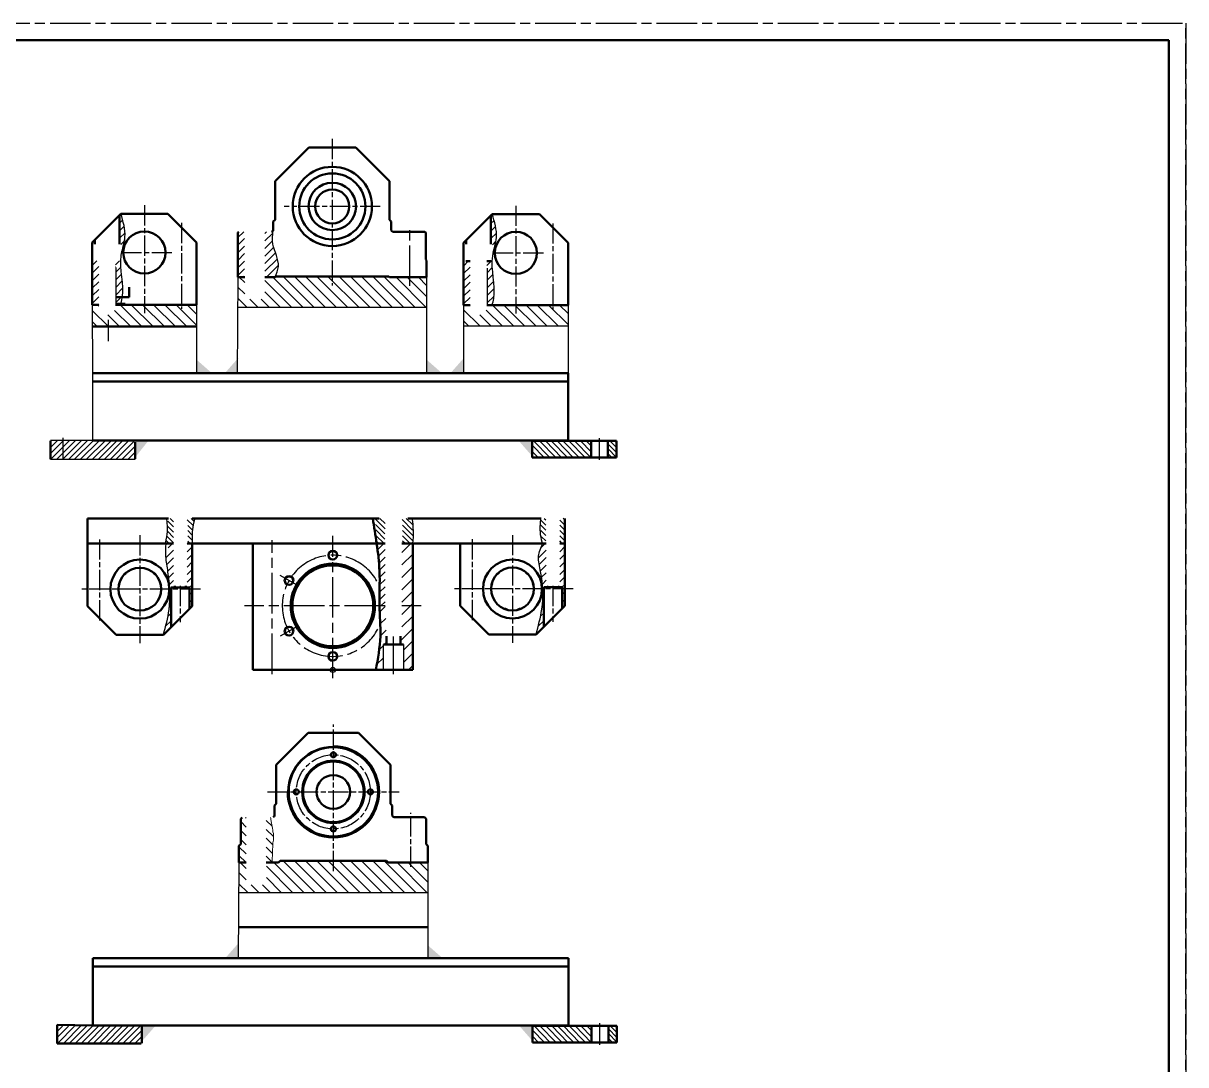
# Model space of a CAD drawing. Header units: millimetres. Extents: x 98 to 4367, y -12 to 2058.
# Drawn here: x 593.6 to 938.5, y 1068.8 to 1377.7 of the extents above; entities that cross this region are included whole.
import ezdxf

# ---------------------------------------------------------------- set-up
doc = ezdxf.new("R2010")
doc.units = ezdxf.units.MM
doc.linetypes.add('AM_ISO08W050', pattern=[18, 12, -1.5, 3, -1.5])
doc.linetypes.add('AUSGEZOGEN', pattern=[0])
doc.layers.get('0').update_dxf_attribs({"lineweight": 50})
for name, color, linetype, lineweight in [('AM_10', 7, 'AM_ISO08W050', 30), ('AM_4', 7, 'Continuous', 30), ('AM_8', 7, 'Continuous', 30), ('B3STAR', 7, 'AUSGEZOGEN', 30), ('L2STAR', 7, 'AUSGEZOGEN', 20), ('L5STAR', 7, 'AUSGEZOGEN', 50), ('M2STAR', 7, 'AM_ISO08W050', 30), ('S2STAR', 7, 'AUSGEZOGEN', 30)]:
    doc.layers.add(name, color=color, linetype=linetype, lineweight=lineweight)
doc.layers.add('niewidoczna', color=7, linetype='AM_ISO08W050', lineweight=30, plot=False)
pattern_1 = [(45, (0, 0), (-1.8384776, 1.8384776), [])]

# ---------------------------------------------------------------- blocks, each defined once
blk = doc.blocks.new('*U785')
at = {"color": 0}
for p, q in [((1102.74, 1488.96), (1103.57, 1489.79)), ((1102.74, 1484.47), (1104.6, 1486.32)), ((1102.74, 1479.98), (1105.48, 1482.71)), ((1102.74, 1475.49), (1105.99, 1478.74)), ((1086.49, 1472.71), (1087.99, 1474.21)), ((1103.53, 1471.79), (1105.66, 1473.91)), ((1086.49, 1468.22), (1086.87, 1468.6)), ((1086.49, 1463.73), (1086.87, 1464.11)), ((1103.87, 1467.64), (1104.28, 1468.05)), ((1086.49, 1459.24), (1089.29, 1462.03)), ((1086.49, 1454.75), (1090.37, 1458.63)), ((1100.37, 1459.65), (1102.76, 1462.03)), ((1100.49, 1455.28), (1103.55, 1458.34)), ((1086.49, 1450.26), (1090.37, 1454.14)), ((1086.49, 1445.77), (1090.37, 1449.65)), ((1100.49, 1450.79), (1103.92, 1454.21)), ((1100.49, 1446.3), (1104.36, 1450.16)), ((1086.49, 1441.28), (1090.37, 1445.16)), ((1100.49, 1441.81), (1104.66, 1445.98)), ((1086.49, 1436.79), (1090.37, 1440.66)), ((1090.23, 1436.03), (1090.37, 1436.17)), ((1100.49, 1437.32), (1104.54, 1441.37))]:
    blk.add_line(p, q, dxfattribs=at)
blk = doc.blocks.new('R105802500_1CF8HK25')
at = {"layer": 'L5STAR'}
for p, q in [((-14, 54), (-31, 37)), ((-14, 54), (14, 54)), ((14, 54), (31, 37)), ((-31, 37), (-31, 0)), ((31, 37), (31, 0)), ((-31, 0), (-27.125, 0)), ((-17.125, 0), (31, 0))]:
    blk.add_line(p, q, dxfattribs=at)
blk.add_circle((0, 31), 12.5, dxfattribs=at)
at = {"layer": 'M2STAR'}
for p, q in [((0, 59), (0, -5)), ((22, 48.5), (22, -2.5)), ((-13.625, 31), (17.5, 31))]:
    blk.add_line(p, q, dxfattribs=at)
blk = doc.blocks.new('*U791')
at = {"color": 0}
for p, q in [((1167.36, 1497.36), (1170.9, 1500.89)), ((1183.36, 1499.89), (1184.37, 1500.89)), ((1183.36, 1495.4), (1188.07, 1500.1)), ((1167.36, 1492.87), (1171.36, 1496.87)), ((1167.36, 1488.38), (1171.36, 1492.38)), ((1183.36, 1490.91), (1187.95, 1495.5)), ((1183.36, 1486.42), (1188.6, 1491.65)), ((1167.36, 1483.89), (1171.36, 1487.89)), ((1167.36, 1479.4), (1171.36, 1483.4)), ((1183.36, 1481.93), (1189.7, 1488.26)), ((1183.36, 1477.44), (1190.8, 1484.87)), ((1167.36, 1474.91), (1171.36, 1478.91)), ((1184.31, 1473.89), (1191.4, 1480.98)), ((1170.84, 1473.89), (1171.36, 1474.42)), ((1188.8, 1473.89), (1189.79, 1474.89))]:
    blk.add_line(p, q, dxfattribs=at)
blk = doc.blocks.new('R159162020_1BFDHK25')
at = {"layer": 'L5STAR'}
for p, q in [((-14, 77), (-34, 57)), ((14, 77), (-14, 77)), ((14, 77), (34, 57)), ((-34, 57), (-34, 34)), ((34, 57), (34, 34)), ((-34, 34), (-35, 33)), ((-35, 33), (-35, 28)), ((34, 34), (35, 33)), ((35, 33), (35, 28)), ((-55.5, 27), (-56, 26.5)), ((-56, 26.5), (-56, 0)), ((55, 27), (36, 27)), ((55, 27), (55.5, 26.5)), ((55.5, 26.5), (55.5, 10.5)), ((55.5, 10.5), (56, 10)), ((56, 10), (56, 0)), ((-52, 0), (-56, 0)), ((-34, 0), (-40, 0)), ((-33.5, 0.5), (-34, 0)), ((33.5, 0.5), (-33.5, 0.5)), ((33.5, 0.5), (34, 0)), ((56, 0), (34, 0))]:
    blk.add_line(p, q, dxfattribs=at)
for radius in [23.5, 19.62, 14.08, 10.1]:
    blk.add_circle((0, 42), radius, dxfattribs=at)
for centre, start, end in [((-36, 28), 270, 0), ((36, 28), 180, 270)]:
    blk.add_arc(centre, 1, start, end, dxfattribs=at)
at = {"layer": 'M2STAR'}
for p, q in [((0, 82), (0, -5)), ((28.5, 42), (-28.5, 42))]:
    blk.add_line(p, q, dxfattribs=at)
blk = doc.blocks.new('*U795')
at = {"color": 0}
for p, q in [((1137.16, 1229.95), (1134.65, 1227.44)), ((1146.15, 1229.95), (1145.74, 1229.55)), ((1148.74, 1228.06), (1145.74, 1225.06)), ((1137.74, 1226.04), (1133.19, 1221.49)), ((1137.74, 1221.55), (1133.57, 1217.38)), ((1148.74, 1223.57), (1145.74, 1220.57)), ((1137.74, 1217.06), (1134.35, 1213.66)), ((1148.74, 1219.08), (1145.74, 1216.08)), ((1148.74, 1214.59), (1145.74, 1211.59)), ((1137.74, 1212.57), (1135.04, 1209.87)), ((1137.74, 1208.08), (1135.53, 1205.86)), ((1148.74, 1210.1), (1145.74, 1207.1)), ((1136.24, 1202.09), (1135.77, 1201.61)), ((1138.44, 1204.29), (1138.11, 1203.95)), ((1148.74, 1205.61), (1147.09, 1203.95)), ((1148.74, 1201.12), (1147.24, 1199.62)), ((1136.24, 1197.6), (1135.72, 1197.07)), ((1148.74, 1196.63), (1147.24, 1195.13)), ((1136.24, 1188.62), (1134.41, 1186.79)), ((1136.24, 1193.11), (1135.3, 1192.17)), ((1136.24, 1184.13), (1133.06, 1180.95))]:
    blk.add_line(p, q, dxfattribs=at)
blk = doc.blocks.new('R102922544_200EHK25')
at = {"layer": 'L5STAR'}
for p, q in [((-14, 54), (-31, 37)), ((-14, 54), (14, 54)), ((14, 54), (31, 37)), ((-31, 0), (-31, 37)), ((31, 0), (31, 37)), ((-31, 0), (-28, 0)), ((-20, 0), (31, 0))]:
    blk.add_line(p, q, dxfattribs=at)
for radius in [17.5, 12.75]:
    blk.add_circle((0, 27), radius, dxfattribs=at)
for centre, start, end in [((-4.36, 40.81), 260.39793, 314.60207), ((4.36, 40.81), 225.39793, 279.60207), ((-14.14, 23.86), 345.39793, 39.60207), ((14.14, 23.86), 140.39793, 194.60207), ((-9.79, 16.32), 20.39793, 74.60207), ((9.79, 16.32), 105.39793, 159.60207)]:
    blk.add_arc(centre, 1.98, start, end, dxfattribs=at)
at = {"layer": 'M2STAR'}
for p, q in [((0, -5), (0, 59)), ((-24, 25), (-24, 46.5)), ((24, -2.5), (24, 46.5)), ((-36, 27), (36, 27))]:
    blk.add_line(p, q, dxfattribs=at)
blk = doc.blocks.new('*U797')
at = {"color": 0}
for p, q in [((1358.32, 1230.07), (1355.8, 1227.55)), ((1367.3, 1230.07), (1366.9, 1229.67)), ((1369.9, 1228.18), (1366.9, 1225.18)), ((1358.9, 1226.16), (1354.35, 1221.6)), ((1358.9, 1221.67), (1354.73, 1217.5)), ((1369.9, 1223.69), (1366.9, 1220.69)), ((1358.9, 1217.18), (1355.5, 1213.78)), ((1369.9, 1219.2), (1366.9, 1216.2)), ((1369.9, 1214.71), (1366.9, 1211.71)), ((1358.9, 1212.69), (1356.2, 1209.98)), ((1358.9, 1208.2), (1356.68, 1205.98)), ((1369.9, 1210.22), (1366.9, 1207.22)), ((1357.4, 1202.21), (1356.92, 1201.73)), ((1359.6, 1204.41), (1359.26, 1204.07)), ((1369.9, 1205.73), (1368.24, 1204.07)), ((1369.9, 1201.24), (1368.4, 1199.74)), ((1357.4, 1197.72), (1356.87, 1197.19)), ((1369.9, 1196.75), (1368.4, 1195.25)), ((1357.4, 1188.74), (1355.57, 1186.9)), ((1357.4, 1193.23), (1356.46, 1192.28)), ((1357.4, 1184.25), (1354.22, 1181.06))]:
    blk.add_line(p, q, dxfattribs=at)
blk = doc.blocks.new('R102922544_2CDEHK25')
at = {"layer": 'L5STAR'}
for p, q in [((-14, 54), (-31, 37)), ((-14, 54), (14, 54)), ((14, 54), (31, 37)), ((-31, 0), (-31, 37)), ((31, 0), (31, 37)), ((-31, 0), (-28, 0)), ((-20, 0), (31, 0))]:
    blk.add_line(p, q, dxfattribs=at)
for radius in [17.5, 12.75]:
    blk.add_circle((0, 27), radius, dxfattribs=at)
for centre, start, end in [((-4.36, 40.81), 260.39793, 314.60207), ((4.36, 40.81), 225.39793, 279.60207), ((-14.14, 23.86), 345.39793, 39.60207), ((14.14, 23.86), 140.39793, 194.60207), ((-9.79, 16.32), 20.39793, 74.60207), ((9.79, 16.32), 105.39793, 159.60207)]:
    blk.add_arc(centre, 1.98, start, end, dxfattribs=at)
at = {"layer": 'M2STAR'}
for p, q in [((0, -5), (0, 59)), ((-24, 25.12), (-24, 46.5)), ((24, -2.5), (24, 46.5)), ((-36, 27), (36, 27))]:
    blk.add_line(p, q, dxfattribs=at)
blk = doc.blocks.new('R159112030_1OANHK25')
at = {"layer": 'L2STAR'}
blk.add_lwpolyline([(-37.38, 26.86), (-37.18, 26.26), (-37.18, 25.59), (-36.95, 24.68), (-36.95, 24.23), (-36.73, 23.56), (-36.5, 22.43), (-36.28, 21.53), (-36.05, 20.4), (-35.83, 19.27), (-35.83, 18.37), (-35.6, 17.24), (-35.6, 13.41), (-35.83, 11.83), (-35.83, 9.12), (-36.05, 8), (-36.05, 4.16), (-36.28, 2.58), (-36.28, 1), (-36.5, 0.55), (-36.41, 0)], dxfattribs=at)
blk.add_arc((0, 42), 27.5, 180, 90, dxfattribs=at)
at = {"layer": 'L5STAR'}
for p, q in [((-15, 77), (-34, 58)), ((-15, 77), (15, 77)), ((15, 77), (34, 58)), ((-34, 35), (-34, 58)), ((34, 35), (34, 58)), ((-34, 35), (-35, 34)), ((34, 35), (35, 34)), ((-35, 28), (-35, 34)), ((35, 28), (35, 34)), ((-54.14, 26.86), (-55, 26)), ((-55, 11), (-55, 26)), ((36, 27), (54, 27)), ((54, 27), (55, 26)), ((55, 11), (55, 26)), ((-55, 11), (-56, 10)), ((-56, 0), (-56, 10)), ((55, 11), (56, 10)), ((56, 0), (56, 10)), ((-56, 0), (-51.77, 0)), ((-39.77, 0), (-32.5, 0)), ((-31.5, 1), (-32.5, 0)), ((-31.5, 1), (31.5, 1)), ((31.5, 1), (32.5, 0)), ((32.5, 0), (56, 0))]:
    blk.add_line(p, q, dxfattribs=at)
for centre, radius in [((0, 42), 26.75), ((0, 42), 26.5), ((0, 64), 1.5), ((0, 42), 18.5), ((0, 42), 18), ((0, 42), 10), ((-22, 42), 1.5), ((22, 42), 1.5), ((0, 20), 1.5)]:
    blk.add_circle(centre, radius, dxfattribs=at)
for centre, start, end in [((-36, 28), 283.48417, 0), ((36, 28), 180, 270)]:
    blk.add_arc(centre, 1, start, end, dxfattribs=at)
at = {"layer": 'M2STAR'}
for p, q in [((0, -5), (0, 82)), ((-39, 42), (39, 42)), ((46, -2.5), (46, 29.5))]:
    blk.add_line(p, q, dxfattribs=at)
blk.add_circle((0, 42), 22, dxfattribs=at)
at = {"layer": 'S2STAR'}
for p, q in [((-51.77, 21.15), (-55, 24.38)), ((-51.77, 26.45), (-52.17, 26.86)), ((-36.29, 21.59), (-39.77, 25.06)), ((-51.77, 15.85), (-55, 19.08)), ((-35.6, 15.59), (-39.77, 19.76)), ((-35.83, 10.51), (-39.77, 14.45)), ((-51.77, 5.24), (-56, 9.47)), ((-51.77, 10.54), (-55, 13.78)), ((-36.05, 5.44), (-39.77, 9.15)), ((-51.83, 0), (-56, 4.17)), ((-36.49, 0.57), (-39.77, 3.85))]:
    blk.add_line(p, q, dxfattribs=at)
blk = doc.blocks.new('*U788')
at = {"color": 0}
for p, q in [((1317.53, 1510.24), (1318.36, 1511.07)), ((1317.53, 1505.75), (1319.39, 1507.6)), ((1317.53, 1501.26), (1320.27, 1503.99)), ((1317.53, 1496.77), (1320.78, 1500.02)), ((1301.28, 1493.99), (1302.78, 1495.49)), ((1318.4, 1493.15), (1320.45, 1495.19)), ((1301.28, 1489.5), (1301.62, 1489.84)), ((1301.28, 1485.01), (1301.62, 1485.35)), ((1301.28, 1480.52), (1304.08, 1483.31)), ((1315.12, 1480.88), (1317.77, 1483.53)), ((1318.62, 1488.87), (1319.07, 1489.33)), ((1301.28, 1476.03), (1305.12, 1479.86)), ((1315.28, 1476.56), (1318.34, 1479.62)), ((1301.28, 1471.54), (1305.12, 1475.37)), ((1301.28, 1467.05), (1305.12, 1470.88)), ((1315.28, 1472.07), (1318.71, 1475.49)), ((1315.28, 1467.58), (1319.15, 1471.44)), ((1301.28, 1462.56), (1305.12, 1466.39)), ((1315.28, 1463.09), (1319.45, 1467.26)), ((1315.28, 1458.6), (1319.33, 1462.65)), ((1301.28, 1458.07), (1305.12, 1461.9)), ((1305.02, 1457.31), (1305.12, 1457.41))]:
    blk.add_line(p, q, dxfattribs=at)
blk = doc.blocks.new('R105802500_1CXAHK25')
at = {"layer": 'L5STAR'}
for p, q in [((-14, 54), (-31, 37)), ((-14, 54), (14, 54)), ((14, 54), (31, 37)), ((-31, 37), (-31, 0)), ((31, 37), (31, 0)), ((-31, 0), (-27.17, 0)), ((-17.17, 0), (31, 0))]:
    blk.add_line(p, q, dxfattribs=at)
blk.add_circle((0, 31), 12.5, dxfattribs=at)
at = {"layer": 'M2STAR'}
for p, q in [((0, 59), (0, -5)), ((22, 48.5), (22, -2.5)), ((-13.67, 31), (17.5, 31))]:
    blk.add_line(p, q, dxfattribs=at)

msp = doc.modelspace()

# ---------------------------------------------------------------- hatches: boundary and pattern name
for points in [[(649.596, 1273.916), (645.089, 1277.861), (645.094, 1273.916)], [(657.348, 1278.419), (653.389, 1273.924), (657.334, 1273.916)], [(717.852, 1273.916), (713.345, 1277.861), (713.349, 1273.916)], [(724.301, 1278.419), (720.342, 1273.924), (724.287, 1273.916)], [(626.799, 1248.985), (630.744, 1253.921), (626.799, 1253.921)], [(744.557, 1249.353), (740.612, 1253.86), (744.557, 1253.856)], [(657.481, 1104.901), (653.522, 1100.406), (657.467, 1100.398)], [(717.986, 1100.398), (713.478, 1104.343), (713.483, 1100.398)], [(628.757, 1075.699), (632.702, 1080.206), (628.757, 1080.202)], [(744.69, 1075.835), (740.745, 1080.343), (744.69, 1080.338)]]:
    msp.add_hatch(color=256).paths.add_polyline_path(points)
at = {"layer": 'AM_8'}
h = msp.add_hatch(dxfattribs=at)
h.set_pattern_fill('_U', color=256, scale=2.35, angle=135, style=0, pattern_type=0)
h.set_pattern_definition([(135, (70.7757, 596.482), (-1.661701, -1.661701), [])])
edge = h.paths.add_edge_path(flags=0)
edge.add_line((664.778, 1296.021), (665.278, 1296.521))
edge.add_line((665.278, 1296.521), (665.278, 1302.407))
edge.add_line((668.278, 1302.407), (665.278, 1302.407))
edge.add_line((668.528, 1302.657), (668.278, 1302.407))
edge.add_line((702.028, 1302.657), (668.528, 1302.657))
edge.add_line((702.278, 1302.407), (702.028, 1302.657))
edge.add_line((713.278, 1302.407), (702.278, 1302.407))
edge.add_line((713.278, 1293.544), (713.278, 1302.407))
edge.add_line((657.278, 1293.544), (713.278, 1293.544))
edge.add_line((657.278, 1302.407), (657.278, 1293.544))
edge.add_line((659.278, 1302.407), (657.278, 1302.407))
edge.add_line((659.278, 1302.407), (659.278, 1296.521))
edge.add_line((659.278, 1296.521), (659.778, 1296.021))
edge.add_line((659.778, 1295.907), (659.778, 1296.021))
edge.add_line((659.778, 1295.907), (664.778, 1295.907))
edge.add_line((664.778, 1296.021), (664.778, 1295.907))
edge = h.paths.add_edge_path(flags=0)
edge.add_line((659.278, 1302.407), (659.278, 1296.521))
edge.add_line((659.778, 1302.407), (659.278, 1302.407))
edge.add_line((659.778, 1296.021), (659.778, 1302.407))
edge.add_line((659.278, 1296.521), (659.778, 1296.021))
edge = h.paths.add_edge_path(flags=0)
edge.add_line((664.778, 1296.021), (665.278, 1296.521))
edge.add_line((664.778, 1302.407), (664.778, 1296.021))
edge.add_line((665.278, 1302.407), (664.778, 1302.407))
edge.add_line((665.278, 1296.521), (665.278, 1302.407))
edge = h.paths.add_edge_path(flags=0)
edge.add_line((659.278, 1302.407), (659.278, 1296.521))
edge.add_line((659.778, 1302.407), (659.278, 1302.407))
edge.add_line((659.778, 1296.021), (659.778, 1302.407))
edge.add_line((659.278, 1296.521), (659.778, 1296.021))
edge = h.paths.add_edge_path(flags=0)
edge.add_line((664.778, 1296.021), (665.278, 1296.521))
edge.add_line((664.778, 1302.407), (664.778, 1296.021))
edge.add_line((665.278, 1302.407), (664.778, 1302.407))
edge.add_line((665.278, 1296.521), (665.278, 1302.407))
h = msp.add_hatch(dxfattribs=at)
h.set_pattern_fill('_U', color=256, scale=2.35, angle=135, style=0, pattern_type=0)
h.set_pattern_definition([(135, (70.776, 576.2209), (-1.661701, -1.661701), [])])
h.paths.add_polyline_path([(620.469, 1291.238), (616.45, 1291.238), (615.959, 1294.238), (615.889, 1294.238), (614.022, 1294.238), (614.022, 1287.738), (645.022, 1287.738), (645.022, 1294.238), (620.959, 1294.238)])
h = msp.add_hatch(dxfattribs=at)
h.set_pattern_fill('_U', color=256, scale=2.35, angle=135, style=0, pattern_type=0)
h.set_pattern_definition([(135, (180.9902, 576.4155), (-1.661701, -1.661701), [])])
edge = h.paths.add_edge_path()
edge.add_line((726.153, 1294.118), (726.153, 1291.719))
edge.add_line((726.153, 1291.719), (726.174, 1291.699))
edge.add_line((726.644, 1291.228), (726.174, 1291.699))
edge.add_line((730.663, 1291.228), (726.644, 1291.228))
edge.add_line((731.236, 1294.118), (730.663, 1291.228))
edge.add_line((755.219, 1294.16), (731.236, 1294.118))
edge.add_line((755.236, 1287.933), (755.219, 1294.16))
edge.add_line((724.236, 1287.933), (755.236, 1287.933))
edge.add_line((724.236, 1294.118), (724.236, 1287.933))
edge.add_line((726.153, 1294.118), (724.236, 1294.118))
h.paths.add_polyline_path([(726.153, 1291.719), (726.174, 1291.699), (726.174, 1294.433), (726.153, 1294.118)], flags=17)
h.paths.add_polyline_path([(726.153, 1291.719), (726.174, 1291.699), (726.174, 1294.433), (726.153, 1294.118)], flags=17)
h = msp.add_hatch(dxfattribs=at)
h.set_pattern_fill('_U', color=256, scale=1.25, angle=45, style=0, pattern_type=0)
h.set_pattern_definition([(45, (-499.806, 318.328), (-0.8838835, 0.8838835), [])])
h.paths.add_polyline_path([(626.796, 1253.921), (601.653, 1253.869), (601.653, 1248.387), (626.796, 1248.505)])
h = msp.add_hatch(dxfattribs=at)
h.set_pattern_fill('_U', color=256, scale=1.25, angle=134, style=0, pattern_type=0)
h.set_pattern_definition([(134, (-988.2546, 228.9903), (-0.89917475, -0.868323), [])])
h.paths.add_polyline_path([(762.06, 1253.868), (744.56, 1253.856), (744.56, 1248.873), (762.06, 1248.873)])
h = msp.add_hatch(dxfattribs=at)
h.set_pattern_fill('_U', color=256, angle=134, style=0, pattern_type=0)
h.set_pattern_definition([(134, (-988.2546, 228.9903), (-0.7193398, -0.69465837), [])])
h.paths.add_polyline_path([(767.06, 1253.872), (767.06, 1248.873), (769.56, 1248.873), (769.56, 1253.873)])
h = msp.add_hatch(dxfattribs=at)
h.set_pattern_fill('_U', color=256, scale=1.1, angle=135, style=0, pattern_type=0)
h.set_pattern_definition([(135, (-42.9951, 565.4116), (-0.7778175, -0.7778175), [])])
edge = h.paths.add_edge_path(flags=0)
edge.add_line((638.172, 1230.857), (638.172, 1223.372))
edge.add_line((636.015, 1223.361), (638.172, 1223.372))
edge.add_line((636.581, 1229.651), (636.015, 1223.361))
edge.add_line((636.229, 1230.812), (636.581, 1229.651))
edge.add_line((638.172, 1230.857), (636.229, 1230.812))
edge = h.paths.add_edge_path(flags=0)
edge.add_line((638.172, 1230.857), (638.172, 1223.372))
edge.add_line((638.363, 1230.861), (638.172, 1230.857))
edge.add_line((638.172, 1223.372), (638.363, 1230.861))
edge = h.paths.add_edge_path(flags=0)
edge.add_line((638.172, 1230.857), (638.172, 1223.372))
edge.add_line((638.363, 1230.861), (638.172, 1230.857))
edge.add_line((638.172, 1223.372), (638.363, 1230.861))
h = msp.add_hatch(dxfattribs=at)
h.set_pattern_fill('_U', color=256, scale=1.1, angle=135, style=0, pattern_type=0)
h.set_pattern_definition([(135, (-36.7908, 565.4142), (-0.7778175, -0.7778175), [])])
edge = h.paths.add_edge_path(flags=0)
edge.add_line((643.672, 1223.374), (643.672, 1227.172))
edge.add_line((642.363, 1223.373), (643.672, 1223.374))
edge.add_line((642.363, 1229.565), (642.363, 1223.373))
edge.add_line((642.363, 1229.565), (642.172, 1230.815))
edge.add_line((644.447, 1230.815), (642.172, 1230.815))
edge.add_line((643.672, 1227.172), (644.447, 1230.815))
h = msp.add_hatch(dxfattribs=at)
h.set_pattern_fill('_U', color=256, scale=1.1, angle=135, style=0, pattern_type=0)
h.set_pattern_definition([(135, (19.1909, 565.4374), (-0.7778175, -0.7778175), [])])
edge = h.paths.add_edge_path(flags=0)
edge.add_line((700.935, 1230.838), (700.935, 1227.117))
edge.add_line((700.822, 1223.397), (700.935, 1227.117))
edge.add_line((698.345, 1223.397), (700.822, 1223.397))
edge.add_line((698.044, 1229.588), (698.345, 1223.397))
edge.add_line((697.855, 1230.838), (698.044, 1229.588))
edge.add_line((700.935, 1230.838), (697.855, 1230.838))
edge = h.paths.add_edge_path(flags=0)
edge.add_line((700.935, 1230.838), (700.935, 1227.117))
edge.add_line((701.048, 1230.838), (700.935, 1230.838))
edge.add_line((700.935, 1227.117), (701.048, 1230.838))
edge = h.paths.add_edge_path(flags=0)
edge.add_line((700.935, 1230.838), (700.935, 1227.117))
edge.add_line((701.048, 1230.838), (700.935, 1230.838))
edge.add_line((700.935, 1227.117), (701.048, 1230.838))
h = msp.add_hatch(dxfattribs=at)
h.set_pattern_fill('_U', color=256, scale=1.1, angle=135, style=0, pattern_type=0)
h.set_pattern_definition([(135, (26.9722, 565.4537), (-0.7778175, -0.7778175), [])])
edge = h.paths.add_edge_path(flags=0)
edge.add_line((709.011, 1230.861), (705.935, 1230.854))
edge.add_line((709.185, 1223.413), (709.011, 1230.861))
edge.add_line((706.126, 1223.413), (709.185, 1223.413))
edge.add_line((706.126, 1229.604), (706.126, 1223.413))
edge.add_line((706.126, 1229.604), (705.935, 1230.854))
h = msp.add_hatch(dxfattribs=at)
h.set_pattern_fill('_U', color=256, scale=1.1, angle=135, style=0, pattern_type=0)
h.set_pattern_definition([(135, (67.9609, 565.4537), (-0.7778175, -0.7778175), [])])
h.paths.add_polyline_path([(747.124, 1230.854), (746.998, 1228.3), (747.657, 1223.413), (748.615, 1223.413), (748.615, 1230.854)])
h = msp.add_hatch(dxfattribs=at)
h.set_pattern_fill('_U', color=256, scale=1.1, angle=135, style=0, pattern_type=0)
h.set_pattern_definition([(135, (73.5952, 565.4607), (-0.7778175, -0.7778175), [])])
edge = h.paths.add_edge_path(flags=0)
edge.add_line((752.749, 1230.861), (752.749, 1223.42))
edge.add_line((754.249, 1230.861), (752.749, 1230.861))
edge.add_line((754.249, 1223.42), (754.249, 1230.861))
edge.add_line((752.749, 1223.42), (754.249, 1223.42))
edge = h.paths.add_edge_path(flags=0)
edge.add_line((752.749, 1229.611), (752.749, 1230.861))
edge.add_line((752.558, 1230.861), (752.749, 1229.611))
edge.add_line((752.749, 1230.861), (752.558, 1230.861))
edge = h.paths.add_edge_path(flags=0)
edge.add_line((752.749, 1229.611), (752.749, 1230.861))
edge.add_line((752.558, 1230.861), (752.749, 1229.611))
edge.add_line((752.749, 1230.861), (752.558, 1230.861))
h = msp.add_hatch(dxfattribs=at)
h.set_pattern_fill('_U', color=256, scale=1.56, angle=45, style=0, pattern_type=0)
h.set_pattern_definition([(45, (0, 0), (-1.1030866, 1.1030866), [])])
h.paths.add_polyline_path([(698.435, 1223.397), (699.333, 1213.214), (699.285, 1204.913), (700.935, 1204.913), (700.935, 1223.398)])
h = msp.add_hatch(dxfattribs=at)
h.set_pattern_fill('_U', color=256, scale=2.6, angle=45, style=0, pattern_type=0)
h.set_pattern_definition(pattern_1)
h.paths.add_polyline_path([(709.185, 1204.913), (709.185, 1223.401), (705.935, 1223.4), (705.935, 1204.913)])
h = msp.add_hatch(dxfattribs=at)
h.set_pattern_fill('_U', color=256, scale=2.6, angle=45, style=0, pattern_type=0)
h.set_pattern_definition(pattern_1)
h.paths.add_polyline_path([(698.188, 1185.913), (700.435, 1185.913), (700.435, 1193.413), (701.395, 1193.413), (701.395, 1195.892), (700.935, 1204.913), (699.285, 1204.913), (699.531, 1198.255), (699.285, 1192.673)])
h = msp.add_hatch(dxfattribs=at)
h.set_pattern_fill('_U', color=256, scale=2.6, angle=45, style=0, pattern_type=0)
h.set_pattern_definition(pattern_1)
h.paths.add_polyline_path([(705.935, 1204.913), (705.935, 1196.352), (705.475, 1195.892), (705.475, 1193.413), (706.435, 1193.413), (706.435, 1185.913), (709.185, 1185.913), (709.185, 1204.913)])
h = msp.add_hatch(dxfattribs=at)
h.set_pattern_fill('_U', color=256, scale=2.35, angle=135, style=0, pattern_type=0)
h.set_pattern_definition([(135, (71.0834, 422.816), (-1.661701, -1.661701), [])])
edge = h.paths.add_edge_path(flags=0)
edge.add_line((660.232, 1122.241), (660.32, 1122.153))
edge.add_line((660.32, 1122.153), (665.093, 1122.153))
edge.add_line((665.093, 1122.153), (665.707, 1122.767))
edge.add_line((665.707, 1122.767), (665.707, 1128.741))
edge.add_line((668.585, 1128.741), (665.707, 1128.741))
edge.add_line((668.835, 1128.991), (668.585, 1128.741))
edge.add_line((702.335, 1128.991), (668.835, 1128.991))
edge.add_line((702.585, 1128.741), (702.335, 1128.991))
edge.add_line((713.585, 1128.741), (702.585, 1128.741))
edge.add_line((713.585, 1119.878), (713.585, 1128.741))
edge.add_line((657.585, 1119.878), (713.585, 1119.878))
edge.add_line((657.585, 1128.741), (657.585, 1119.878))
edge.add_line((659.707, 1128.741), (657.585, 1128.741))
edge.add_line((659.707, 1128.741), (659.707, 1122.767))
edge.add_line((659.707, 1122.767), (660.085, 1122.388))
edge.add_line((660.085, 1122.241), (660.085, 1122.388))
edge.add_line((660.085, 1122.241), (660.232, 1122.241))
edge = h.paths.add_edge_path(flags=0)
edge.add_line((659.707, 1128.741), (659.707, 1122.767))
edge.add_line((660.085, 1128.741), (659.707, 1128.741))
edge.add_line((660.085, 1122.388), (660.085, 1128.741))
edge.add_line((659.707, 1122.767), (660.085, 1122.388))
edge = h.paths.add_edge_path(flags=0)
edge.add_line((660.232, 1122.241), (660.32, 1122.153))
edge.add_line((660.232, 1122.241), (665.085, 1122.241))
edge.add_line((665.085, 1128.741), (665.085, 1122.241))
edge.add_line((665.707, 1128.741), (665.085, 1128.741))
edge.add_line((665.707, 1122.767), (665.707, 1128.741))
edge.add_line((665.093, 1122.153), (665.707, 1122.767))
edge.add_line((660.32, 1122.153), (665.093, 1122.153))
edge = h.paths.add_edge_path(flags=0)
edge.add_line((659.707, 1128.741), (659.707, 1122.767))
edge.add_line((660.085, 1128.741), (659.707, 1128.741))
edge.add_line((660.085, 1122.388), (660.085, 1128.741))
edge.add_line((659.707, 1122.767), (660.085, 1122.388))
edge = h.paths.add_edge_path(flags=0)
edge.add_line((660.232, 1122.241), (660.32, 1122.153))
edge.add_line((660.232, 1122.241), (665.085, 1122.241))
edge.add_line((665.085, 1128.741), (665.085, 1122.241))
edge.add_line((665.707, 1128.741), (665.085, 1128.741))
edge.add_line((665.707, 1122.767), (665.707, 1128.741))
edge.add_line((665.093, 1122.153), (665.707, 1122.767))
edge.add_line((660.32, 1122.153), (665.093, 1122.153))
h = msp.add_hatch(dxfattribs=at)
h.set_pattern_fill('_U', color=256, scale=1.25, angle=45, style=0, pattern_type=0)
h.set_pattern_definition([(45, (-497.8483, 145.0422), (-0.8838835, 0.8838835), [])])
h.paths.add_polyline_path([(628.754, 1080.202), (603.754, 1080.219), (603.754, 1075.219), (628.754, 1075.219)])
h = msp.add_hatch(dxfattribs=at)
h.set_pattern_fill('_U', color=256, scale=1.25, angle=134, style=0, pattern_type=0)
h.set_pattern_definition([(134, (-988.1213, 55.4724), (-0.89917475, -0.868323), [])])
h.paths.add_polyline_path([(762.193, 1080.35), (744.693, 1080.338), (744.693, 1075.355), (762.193, 1075.355)])
h = msp.add_hatch(dxfattribs=at)
h.set_pattern_fill('_U', color=256, angle=134, style=0, pattern_type=0)
h.set_pattern_definition([(134, (-988.1213, 55.4724), (-0.7193398, -0.69465837), [])])
h.paths.add_polyline_path([(767.193, 1080.354), (767.193, 1075.355), (769.693, 1075.355), (769.693, 1080.355)])

# ---------------------------------------------------------------- linework, layer by layer
for p, q in [((102.521, 1372.742), (933.521, 1372.742)), ((933.521, 788.742), (933.521, 1372.742)), ((622.147, 1312.238), (622.147, 1320.863)), ((732.361, 1312.228), (732.361, 1320.743)), ((614.772, 1312.238), (614.772, 1313.488)), ((724.986, 1312.228), (724.986, 1313.368)), ((620.959, 1305.238), (621.022, 1305.238)), ((724.986, 1307.118), (724.986, 1307.228)), ((726.153, 1307.118), (724.986, 1307.118)), ((731.153, 1307.118), (732.361, 1307.118)), ((732.361, 1307.118), (732.361, 1307.228)), ((624.966, 1296.478), (624.966, 1299.478)), ((620.959, 1296.478), (623.341, 1296.478)), ((620.959, 1294.478), (623.779, 1294.478)), ((623.341, 1296.478), (624.966, 1296.478)), ((614.022, 1287.738), (645.022, 1287.738)), ((614.089, 1273.924), (642.494, 1273.924)), ((644.759, 1273.916), (642.494, 1273.916)), ((657.223, 1273.916), (644.759, 1273.916)), ((657.223, 1273.916), (755.254, 1273.916)), ((755.254, 1273.916), (755.254, 1253.916)), ((614.089, 1271.416), (743.504, 1271.416)), ((743.504, 1271.416), (755.254, 1271.416)), ((601.653, 1248.387), (601.653, 1253.869)), ((755.254, 1253.916), (614.089, 1253.916)), ((626.796, 1248.505), (626.796, 1253.488)), ((744.56, 1248.873), (744.56, 1253.857)), ((744.56, 1253.857), (769.56, 1253.857)), ((762.06, 1248.873), (762.06, 1253.873)), ((767.06, 1248.873), (767.06, 1253.873)), ((769.56, 1253.873), (769.56, 1248.873)), ((769.56, 1253.873), (769.56, 1248.873)), ((769.56, 1248.873), (744.56, 1248.873)), ((612.672, 1223.361), (612.672, 1230.861)), ((612.672, 1230.861), (636.672, 1230.861)), ((643.672, 1230.861), (695.435, 1230.861)), ((695.435, 1230.861), (699.185, 1230.861)), ((707.685, 1230.861), (711.435, 1230.861)), ((711.435, 1230.861), (746.749, 1230.861)), ((746.749, 1230.861), (747.249, 1230.861)), ((754.249, 1230.861), (754.249, 1223.42)), ((638.172, 1223.372), (612.672, 1223.361)), ((698.435, 1223.397), (642.172, 1223.373)), ((700.935, 1223.398), (698.435, 1223.397)), ((708.435, 1223.401), (705.935, 1223.4)), ((748.249, 1223.417), (708.435, 1223.401)), ((709.185, 1223.413), (748.249, 1223.413)), ((748.749, 1223.418), (748.249, 1223.417)), ((748.249, 1223.413), (748.749, 1223.413)), ((753.249, 1223.419), (752.749, 1223.419)), ((752.749, 1223.413), (753.249, 1223.413)), ((754.249, 1223.42), (753.249, 1223.419)), ((753.249, 1223.413), (754.249, 1223.413)), ((638.522, 1210.361), (638.522, 1210.861)), ((641.822, 1210.861), (641.822, 1210.361)), ((637.422, 1210.361), (637.422, 1198.611)), ((638.172, 1210.361), (637.422, 1210.361)), ((640.172, 1210.361), (638.172, 1210.361)), ((641.822, 1210.361), (638.522, 1210.361)), ((640.172, 1210.361), (642.172, 1210.361)), ((642.172, 1210.361), (642.922, 1210.361)), ((642.922, 1210.361), (642.922, 1204.111)), ((747.999, 1210.42), (747.999, 1198.67)), ((748.249, 1210.42), (747.999, 1210.42)), ((750.749, 1210.42), (748.249, 1210.42)), ((752.399, 1210.42), (749.099, 1210.42)), ((749.099, 1210.42), (749.099, 1210.42)), ((750.749, 1210.42), (753.249, 1210.42)), ((752.399, 1210.42), (752.399, 1210.42)), ((753.249, 1210.42), (753.499, 1210.42)), ((753.499, 1210.42), (753.499, 1204.17)), ((701.395, 1195.892), (701.395, 1193.413)), ((705.475, 1195.892), (705.475, 1193.413)), ((700.435, 1193.413), (706.435, 1193.413)), ((657.478, 1109.579), (713.478, 1109.579)), ((614.222, 1100.406), (644.892, 1100.398)), ((614.222, 1080.398), (614.222, 1100.406)), ((657.356, 1100.398), (644.892, 1100.398)), ((657.356, 1100.398), (755.388, 1100.398)), ((755.388, 1100.398), (755.388, 1080.398)), ((614.222, 1097.898), (743.638, 1097.898)), ((743.638, 1097.898), (755.388, 1097.898)), ((603.611, 1075.101), (603.611, 1080.584)), ((603.611, 1080.584), (614.222, 1080.398)), ((755.388, 1080.398), (614.222, 1080.398)), ((628.754, 1075.219), (628.754, 1080.202)), ((744.693, 1075.355), (744.693, 1080.339)), ((744.693, 1080.339), (769.693, 1080.339)), ((762.193, 1075.355), (762.193, 1080.355)), ((767.193, 1075.355), (767.193, 1080.355)), ((769.693, 1080.355), (769.693, 1075.355)), ((769.693, 1080.355), (769.693, 1075.355)), ((603.611, 1075.101), (628.611, 1075.101)), ((769.693, 1075.355), (744.693, 1075.355))]:
    msp.add_line(p, q)
msp.add_spline([(698.188, 1185.913), (699.538, 1195.908), (699.285, 1204.913), (699.285, 1215.208), (698.435, 1223.397), (697.31, 1230.861)], degree=3)
at = {"layer": 'AM_10'}
msp.add_line((605.426, 1248.387), (605.426, 1254.763), dxfattribs=at)
at = {"layer": 'AM_4'}
for p, q in [((657.278, 1302.407), (657.086, 1273.908)), ((713.278, 1302.407), (713.278, 1273.907)), ((614.022, 1294.238), (614.089, 1273.924)), ((645.022, 1294.238), (645.022, 1273.903)), ((724.236, 1294.118), (724.236, 1273.916)), ((755.236, 1294.118), (755.236, 1273.783)), ((657.278, 1293.544), (659.278, 1293.544)), ((659.278, 1293.544), (665.278, 1293.544)), ((665.278, 1293.544), (713.278, 1293.544)), ((724.236, 1287.933), (726.153, 1287.933)), ((726.153, 1287.933), (731.153, 1287.933)), ((731.153, 1287.933), (755.219, 1287.933)), ((614.089, 1273.924), (614.155, 1253.916)), ((614.155, 1253.916), (601.655, 1253.916)), ((601.653, 1248.387), (626.796, 1248.387)), ((626.796, 1248.387), (626.796, 1248.505)), ((657.585, 1128.741), (657.393, 1100.242)), ((713.585, 1128.741), (713.585, 1100.241)), ((657.585, 1119.878), (659.707, 1119.878)), ((659.707, 1119.878), (665.707, 1119.878)), ((665.707, 1119.878), (713.585, 1119.878))]:
    msp.add_line(p, q, dxfattribs=at)
for points in [[(635.819, 1223.293), (636.022, 1224.476), (636.171, 1225.415), (636.273, 1226.197), (636.331, 1226.913), (636.351, 1227.651), (636.337, 1228.5), (636.295, 1229.549), (636.228, 1230.888)], [(644.459, 1230.861), (644.205, 1229.805), (644.014, 1228.959), (643.877, 1228.235), (643.784, 1227.544), (643.726, 1226.799), (643.695, 1225.912), (643.679, 1224.796), (643.672, 1223.361)], [(747.657, 1223.413), (747.402, 1224.445), (747.214, 1225.274), (747.085, 1225.986), (747.011, 1226.67), (746.983, 1227.412), (746.998, 1228.3), (747.047, 1229.42), (747.124, 1230.861)]]:
    msp.add_lwpolyline(points, dxfattribs=at)
msp.add_spline([(709.185, 1223.401), (709.366, 1227.163), (709.011, 1230.861)], degree=3, dxfattribs=at)
at = {"layer": 'B3STAR'}
msp.add_circle((685.435, 1185.913), 0.75, dxfattribs=at)
at = {"layer": 'L2STAR'}
for centre in [(685.435, 1219.913), (672.444, 1212.413), (672.444, 1197.413), (685.435, 1189.913)]:
    msp.add_arc(centre, 1.5, 0, 270, dxfattribs=at)
at = {"layer": 'L5STAR'}
for p, q in [((700.935, 1223.413), (661.685, 1223.413)), ((661.685, 1185.913), (661.685, 1223.413)), ((709.185, 1223.413), (705.935, 1223.413)), ((709.185, 1185.913), (709.185, 1223.413)), ((709.185, 1185.913), (661.685, 1185.913))]:
    msp.add_line(p, q, dxfattribs=at)
for centre, radius in [((685.435, 1219.913), 1.25), ((685.435, 1204.913), 12.5), ((685.435, 1204.913), 12), ((672.444, 1212.413), 1.25), ((672.444, 1197.413), 1.25), ((685.435, 1189.913), 1.25)]:
    msp.add_circle(centre, radius, dxfattribs=at)
at = {"layer": 'M2STAR'}
for p, q in [((708.278, 1299.836), (708.278, 1316.827)), ((764.56, 1248.232), (764.56, 1254.609)), ((685.435, 1183.413), (685.435, 1225.663)), ((667.435, 1184.663), (667.435, 1224.413)), ((675.042, 1210.913), (669.846, 1213.913)), ((700.935, 1204.913), (659.185, 1204.913)), ((711.685, 1204.913), (705.935, 1204.913)), ((675.042, 1198.913), (669.846, 1195.913)), ((703.435, 1184.663), (703.435, 1195.861)), ((764.693, 1074.714), (764.693, 1081.091))]:
    msp.add_line(p, q, dxfattribs=at)
msp.add_arc((685.435, 1204.913), 15, 29.10206, 332.54108, dxfattribs=at)
at = {"layer": 'niewidoczna'}
for p, q in [((97.521, 1377.742), (938.521, 1377.742)), ((938.521, 1377.742), (938.521, 783.742)), ((938.521, 783.742), (938.521, 1377.742))]:
    msp.add_line(p, q, dxfattribs=at)
at = {"layer": 'S2STAR'}
for p, q in [((621.022, 1305.238), (621.022, 1294.238)), ((731.236, 1305.118), (731.236, 1294.118)), ((618.841, 1283.478), (618.841, 1289.738)), ((749.099, 1210.861), (749.099, 1210.42)), ((752.399, 1210.861), (752.399, 1210.42)), ((700.435, 1185.913), (700.435, 1193.413)), ((706.435, 1193.413), (706.435, 1185.913)), ((703.435, 1185.913), (700.435, 1185.913))]:
    msp.add_line(p, q, dxfattribs=at)
for points in [[(622.523, 1294.238), (622.959, 1296.239), (622.651, 1308.881), (623.76, 1314.336), (622.522, 1321.238)], [(732.738, 1294.118), (733.174, 1296.119), (732.865, 1308.761), (733.974, 1314.215), (732.736, 1321.118)], [(668.278, 1302.407), (669.278, 1305.581), (667.677, 1312.248), (667.677, 1316.106)], [(635.172, 1196.361), (636.863, 1203.823), (636.518, 1215.006), (635.92, 1219.548), (635.967, 1223.371)], [(745.749, 1196.42), (747.441, 1203.882), (747.096, 1215.065), (746.498, 1219.607), (747.756, 1223.439)]]:
    msp.add_spline(points, degree=3, dxfattribs=at)

# ---------------------------------------------------------------- block references
at = {"xscale": 0.5, "yscale": 0.5, "zscale": 0.5}
for name, p in [('R159162020_1BFDHK25', (685.278, 1302.407)), ('R105802500_1CF8HK25', (629.522, 1294.238)), ('R105802500_1CXAHK25', (739.736, 1294.118)), ('R159112030_1OANHK25', (685.59, 1128.723))]:
    msp.add_blockref(name, p, dxfattribs=at)
at = {"xscale": 0.5, "yscale": 0.5, "zscale": 0.5, "rotation": 180}
for name, p in [('R102922544_200EHK25', (628.172, 1223.361)), ('R102922544_2CDEHK25', (738.749, 1223.42))]:
    msp.add_blockref(name, p, dxfattribs=at)
at = {"layer": 'M2STAR', "xscale": 0.5, "yscale": 0.5, "zscale": 0.5}
msp.add_blockref('*U791', (73.595, 565.461), dxfattribs=at)
at = {"layer": 'S2STAR', "xscale": 0.5, "yscale": 0.5, "zscale": 0.5}
for name, p in [('*U785', (70.776, 576.221)), ('*U788', (73.595, 565.461)), ('*U795', (69.299, 608.385)), ('*U797', (69.299, 608.385))]:
    msp.add_blockref(name, p, dxfattribs=at)

doc.saveas('drawing.dxf')
